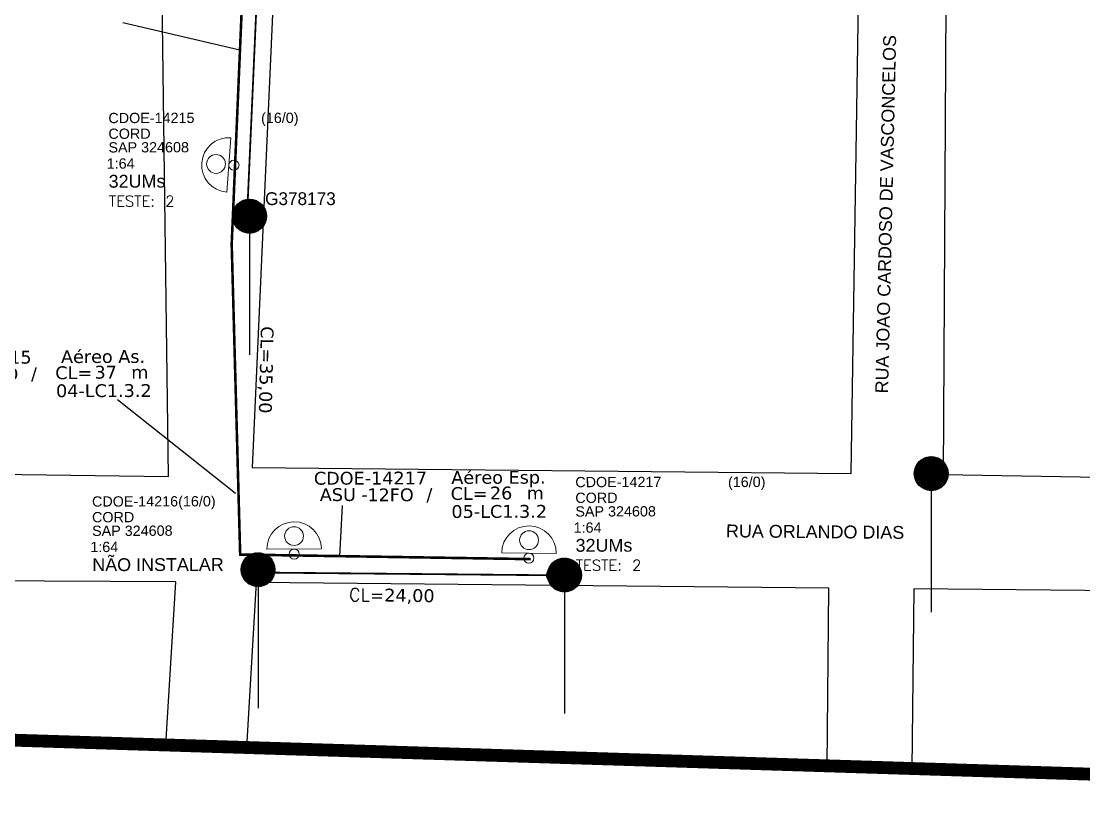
# Model space of a CAD drawing. Extents: x 31872 to 38560, y -10719 to -1519.
# Drawn here: x 33659 to 34487, y -4538 to -3937 of the extents above; entities that cross this region are included whole.
import ezdxf
from ezdxf.enums import TextEntityAlignment as Align

# ---------------------------------------------------------------- set-up
doc = ezdxf.new("R2010")
doc.units = ezdxf.units.DM
doc.header["$MEASUREMENT"] = 0
for name, color, linetype, lineweight in [("20.0-LEGENDA DOS CDO'S", 1, 'Continuous', 0), ('20.2-CDO_POSTE', 1, 'Continuous', 5), ('20.6-CORDOALHA_SUPORTE', 7, 'Continuous', 25)]:
    doc.layers.add(name, color=color, linetype=linetype, lineweight=lineweight)
for name, color, linetype in [('CAP a instalar', 1, 'Continuous'), ('celulas gpon', 7, 'Continuous'), ('label_cabos', 7, 'Continuous'), ('locais', 7, 'Continuous'), ('locais legendas', 7, 'Continuous'), ('QUADRA', 7, 'Continuous'), ('Segmento de Logradouro Texto', 238, 'Continuous')]:
    doc.layers.add(name, color=color, linetype=linetype)
doc.styles.add('ARIAL', font='arial.ttf')
doc.styles.add('DIGICADE', font='arial.ttf')
doc.styles.add('ROMANS', font='romans.shx')
doc.styles.add('siredit', font='verdana.ttf')
doc.linetypes.add('FENCELINE1', pattern='A,0.25,-0.1,[133,ltypeshp.shx,S=0.1,R=0,X=-0.1,Y=0],-0.1,1', length=1.45)
doc.dimstyles.new('CC', dxfattribs={"dimtxt": 1, "dimasz": 2, "dimexe": 0.18, "dimexo": 0.0625, "dimgap": 0.09, "dimtad": 0, "dimdec": 0, "dimrnd": 1, "dimzin": 0, "dimdsep": 46, "dimtxsty": 'siredit', "dimblk": 'NONE', "dimcen": 0, "dimse1": 1, "dimse2": 1, "dimsd1": 1, "dimsd2": 1, "dimclrt": 7, "dimadec": 0, "dimazin": 0, "dimtfac": 1, "dimtdec": 0, "dimtofl": 0, "dimtmove": 0, "dimatfit": 3, "dimfxl": 0, "dimtolj": 1, "dimtzin": 0, "dimarcsym": 0})

# ---------------------------------------------------------------- blocks, each defined once
blk = doc.blocks.new('*X22')
at = {"color": 0}
for p, q in [((-0.679997, 0.416018), (-0.018018, 1.077997)), ((-0.679809, 0.433884), (-0.035884, 1.077809)), ((-0.679715, 0.398622), (-0.000622, 1.077715)), ((-0.67911, 0.452261), (-0.054261, 1.07711)), ((-0.678999, 0.381661), (0.016339, 1.076999)), ((-0.677877, 0.365105), (0.032895, 1.075877)), ((-0.677853, 0.471196), (-0.073196, 1.075853)), ((-0.676376, 0.348929), (0.049071, 1.074376)), ((-0.675978, 0.490748), (-0.092748, 1.073978)), ((-0.674518, 0.333109), (0.064891, 1.072518)), ((-0.673417, 0.510987), (-0.112987, 1.071417)), ((-0.672323, 0.317627), (0.080373, 1.070323)), ((-0.67008, 0.532002), (-0.134002, 1.06808)), ((-0.669809, 0.302463), (0.095537, 1.067809)), ((-0.666991, 0.287604), (0.110396, 1.064991)), ((-0.665856, 0.553903), (-0.155903, 1.063856)), ((-0.663883, 0.273034), (0.124966, 1.061883)), ((-0.660603, 0.576834), (-0.178834, 1.058603)), ((-0.660497, 0.258742), (0.139258, 1.058497)), ((-0.656846, 0.244715), (0.153285, 1.054846)), ((-0.654125, 0.600989), (-0.202989, 1.052125)), ((-0.652938, 0.230945), (0.167055, 1.050938)), ((-0.648783, 0.217422), (0.180578, 1.046783)), ((-0.646156, 0.626637), (-0.228637, 1.044156)), ((-0.64439, 0.204138), (0.193862, 1.04239)), ((-0.639766, 0.191085), (0.206915, 1.037766)), ((-0.636298, 0.654172), (-0.256172, 1.034298)), ((-0.634917, 0.178256), (0.219744, 1.032917)), ((-0.62985, 0.165645), (0.232355, 1.02785)), ((-0.624571, 0.153247), (0.244753, 1.022571)), ((-0.623925, 0.684222), (-0.286222, 1.021925)), ((-0.619084, 0.141056), (0.256944, 1.017084)), ((-0.613395, 0.129067), (0.268933, 1.011395)), ((-0.607932, 0.717893), (-0.319893, 1.005932)), ((-0.607508, 0.117277), (0.280723, 1.005508)), ((-0.601426, 0.10568), (0.29232, 0.999426)), ((-0.595154, 0.094275), (0.303725, 0.993154)), ((-0.588694, 0.083057), (0.314943, 0.986694)), ((-0.58596, 0.757543), (-0.359543, 0.98396)), ((-0.58205, 0.072024), (0.325976, 0.98005)), ((-0.575224, 0.061172), (0.336828, 0.973224)), ((-0.568219, 0.0505), (0.3475, 0.966219)), ((-0.561036, 0.040005), (0.357995, 0.959036)), ((-0.553678, 0.029685), (0.368315, 0.951678)), ((-0.550397, 0.810783), (-0.412783, 0.948397)), ((-0.546146, 0.01954), (0.37846, 0.944146)), ((-0.538442, 0.009566), (0.388434, 0.936442)), ((-0.530567, -0.000236), (0.398236, 0.928567)), ((-0.522522, -0.009869), (0.407869, 0.920522)), ((-0.514308, -0.019333), (0.417333, 0.912308)), ((-0.505925, -0.028628), (0.426628, 0.903925)), ((-0.497375, -0.037756), (0.435756, 0.895375)), ((-0.488657, -0.046715), (0.444715, 0.886657)), ((-0.479772, -0.055508), (0.453508, 0.877772)), ((-0.470719, -0.064133), (0.462133, 0.868719)), ((-0.461499, -0.07259), (0.47059, 0.859499)), ((-0.45211, -0.080879), (0.478879, 0.85011)), ((-0.442553, -0.089), (0.487, 0.840553)), ((-0.432826, -0.096951), (0.494951, 0.830826)), ((-0.422929, -0.104731), (0.502731, 0.820929)), ((-0.41286, -0.11234), (0.51034, 0.81086)), ((-0.402619, -0.119776), (0.517776, 0.800619)), ((-0.392202, -0.127037), (0.525037, 0.790202)), ((-0.381609, -0.134122), (0.532122, 0.779609)), ((-0.370838, -0.141028), (0.539028, 0.768838)), ((-0.359886, -0.147754), (0.545754, 0.757886)), ((-0.348751, -0.154296), (0.552296, 0.746751)), ((-0.337429, -0.160652), (0.558652, 0.735429)), ((-0.325919, -0.16682), (0.56482, 0.723919)), ((-0.314215, -0.172794), (0.570794, 0.712215)), ((-0.302316, -0.178572), (0.576572, 0.700316)), ((-0.290215, -0.184149), (0.582149, 0.688215)), ((-0.27791, -0.189522), (0.587522, 0.67591)), ((-0.265395, -0.194684), (0.592684, 0.663395)), ((-0.252664, -0.199631), (0.597631, 0.650664)), ((-0.239711, -0.204356), (0.602356, 0.637711)), ((-0.226531, -0.208853), (0.606853, 0.624531)), ((-0.213115, -0.213115), (0.611115, 0.611115)), ((-0.199456, -0.217134), (0.615134, 0.597456)), ((-0.185546, -0.220901), (0.618901, 0.583546)), ((-0.171373, -0.224406), (0.622406, 0.569373)), ((-0.156929, -0.22764), (0.62564, 0.554929)), ((-0.1422, -0.230589), (0.628589, 0.5402)), ((-0.127174, -0.23324), (0.63124, 0.525174)), ((-0.111836, -0.23558), (0.63358, 0.509836)), ((-0.096169, -0.23759), (0.63559, 0.494169)), ((-0.080154, -0.239253), (0.637253, 0.478154)), ((-0.06377, -0.240547), (0.638547, 0.46177)), ((-0.046993, -0.241448), (0.639448, 0.444993)), ((-0.029795, -0.241927), (0.639927, 0.427795)), ((-0.012144, -0.241953), (0.639953, 0.410144)), ((0.006, -0.241488), (0.639488, 0.392)), ((0.024679, -0.240486), (0.638486, 0.373321)), ((0.043948, -0.238895), (0.636895, 0.354052)), ((0.063871, -0.236649), (0.634649, 0.334129)), ((0.084528, -0.23367), (0.63167, 0.313472)), ((0.106018, -0.229858), (0.627858, 0.291982)), ((0.12847, -0.225084), (0.623084, 0.26953)), ((0.152051, -0.21918), (0.61718, 0.245949)), ((0.176993, -0.211916), (0.609916, 0.221007)), ((0.203627, -0.20296), (0.60096, 0.194373)), ((0.232456, -0.191808), (0.589808, 0.165544)), ((0.264325, -0.177617), (0.575617, 0.133675)), ((0.300865, -0.158754), (0.556754, 0.097135)), ((0.346227, -0.13107), (0.52907, 0.051773)), ((0.43272, -0.062254), (0.460254, -0.03472))]:
    blk.add_line(p, q, dxfattribs=at)
blk = doc.blocks.new('POLE_POLE')
at = {"color": 0}
blk.add_line((-0.0000002, -0.00000239), (-0.0000002, -0.00004983), dxfattribs=at)
blk.add_circle((-0.0000002, 0.00000418), 0.0000066, dxfattribs=at)
at = {"color": 0, "xscale": 1e-05, "yscale": 1e-05, "zscale": 1e-05}
blk.add_blockref('*X22', (0, 0), dxfattribs=at)
blk = doc.blocks.new('*U33')
at = {"color": 0}
blk.add_line((2.145, -0.582), (-2.104, -0.684), dxfattribs=at)
for centre, radius in [((-0.004, 0.376), 0.733), ((0.03, -1.026), 0.393)]:
    blk.add_circle(centre, radius, dxfattribs=at)
blk.add_arc((0.02, -0.633), 2.125, 1.37817, 181.37817, dxfattribs=at)
blk = doc.blocks.new('CDOE_CT_POSTE')
at = {"layer": "20.0-LEGENDA DOS CDO'S", "color": 0, "style": 'ARIAL'}
for tag, p in [('CDO_N', (0.12, 5.248)), ('CORDOALHA', (0.122, 4.023)), ('SAP', (0.124, 2.961)), ('1:XX', (0.139, 1.231)), ('UMS', (0.141, 0.217))]:
    blk.add_attdef(tag, p, '', height=0.68, rotation=0.11799, dxfattribs=at)
blk.add_attdef('FIBRAS_UTILIZADAS', text='', height=0.68, rotation=0.11799, dxfattribs=at).set_placement((7.829, 5.263), align=Align.CENTER)
blk = doc.blocks.new('Teste  FTTH')
at = {"color": 0, "lineweight": 0, "style": 'ROMANS'}
for tag, p in [('TESTE', (-2.302, -0.29)), ('QTDE', (0.212, -0.29))]:
    blk.add_attdef(tag, p, '', height=0.48, dxfattribs=at)
for tag, p, flags in [('FID', (-2.227, -1.253), 1), ('FATOR', (-2.227, -2.028), 3), ('ID_ATIVIDADE', (-2.227, -2.716), 3)]:
    blk.add_attdef(tag, p, '', height=0.48, dxfattribs=dict(at, flags=flags))
blk = doc.blocks.new('*U99')
at = {"layer": '20.6-CORDOALHA_SUPORTE', "const_width": 0.139}
for points in [[(-20.841, -0.377, 1.175511), (-20.831, 0.471)], [(9.435, 0.466, 1.231752), (9.435, -0.38)]]:
    blk.add_lwpolyline(points, format="xyb", dxfattribs=at)
blk.add_lwpolyline([(-20.299, 0.041), (8.914, 0.043)], dxfattribs=at)
at = {"layer": '20.6-CORDOALHA_SUPORTE', "color": 0, "lineweight": 0, "style": 'ROMANS'}
blk.add_attdef('LANCE', text='', height=1, dxfattribs=at).set_placement((-0.538, -2.215), align=Align.RIGHT)
at = {"layer": '20.6-CORDOALHA_SUPORTE', "color": 0, "style": 'siredit'}
blk.add_attdef('QTDE', (-0.538, -2.215), '', height=1, rotation=359.69001, dxfattribs=at)
at = {"layer": '20.6-CORDOALHA_SUPORTE', "color": 0, "lineweight": 0, "style": 'ROMANS'}
for tag, p, flags in [('FATOR', (-5.196, -4.442), 3), ('ID_ATIVIDADE', (-5.201, -6.669), 3), ('FID', (-5.201, -8.896), 1)]:
    blk.add_attdef(tag, p, '', height=1, dxfattribs=dict(at, flags=flags))
blk = doc.blocks.new('*U100')
at = {"layer": '20.6-CORDOALHA_SUPORTE', "const_width": 0.139}
for points in [[(-20.841, -0.377, 1.175511), (-20.831, 0.471)], [(1.459, 0.467, 1.231752), (1.459, -0.379)]]:
    blk.add_lwpolyline(points, format="xyb", dxfattribs=at)
blk.add_lwpolyline([(-20.299, 0.041), (0.938, 0.044)], dxfattribs=at)
at = {"layer": '20.6-CORDOALHA_SUPORTE', "color": 0, "lineweight": 0, "style": 'ROMANS'}
blk.add_attdef('LANCE', text='', height=1, dxfattribs=at).set_placement((-0.538, -2.215), align=Align.RIGHT)
at = {"layer": '20.6-CORDOALHA_SUPORTE', "color": 0, "style": 'siredit'}
blk.add_attdef('QTDE', (-0.538, -2.215), '', height=1, rotation=359.69001, dxfattribs=at)
at = {"layer": '20.6-CORDOALHA_SUPORTE', "color": 0, "lineweight": 0, "style": 'ROMANS'}
for tag, p, flags in [('FATOR', (-5.196, -4.442), 3), ('ID_ATIVIDADE', (-5.201, -6.669), 3), ('FID', (-5.201, -8.896), 1)]:
    blk.add_attdef(tag, p, '', height=1, dxfattribs=dict(at, flags=flags))
blk = doc.blocks.new('_None')
blk = doc.blocks.new('Inst CB AS CFOA-SM-ASU-120-S-12')
at = {"layer": 'label_cabos', "color": 0, "style": 'siredit'}
for tag, flags, p in [('ID_ATIVIDADE', 3, (1.314, 2.672)), ('FATOR', 1, (11.56, 2.551))]:
    blk.add_attdef(tag, text='', height=1, rotation=359.69001, dxfattribs=dict(at, flags=flags)).set_placement(p, align=Align.MIDDLE_CENTER)
for tag, p in [('DESTINO_CABO', (3.131, 1.262)), ('TIPO_CABO', (13.108, 1.245)), ('TIPO_CABO', (1.262, -0.005)), ('CABO', (4.686, -0.052)), ('/', (7.714, -0.052)), ('LANCE', (10.809, 0.002)), ('UND', (15.964, 0.002)), ('FID', (13.148, -1.414))]:
    blk.add_attdef(tag, text='', height=1, rotation=359.69001, dxfattribs=at).set_placement(p, align=Align.MIDDLE_CENTER)
blk.add_attdef('QTDE', (12.429, -0.475), '', height=1, rotation=359.69001, dxfattribs=at)
blk = doc.blocks.new('Inst CB ESP CFOA-SM-ASU-120-S-12')
at = {"layer": 'label_cabos', "color": 0, "style": 'siredit'}
for tag, flags, p in [('ID_ATIVIDADE', 3, (1.314, 2.672)), ('FATOR', 1, (11.56, 2.551))]:
    blk.add_attdef(tag, text='', height=1, rotation=359.69001, dxfattribs=dict(at, flags=flags)).set_placement(p, align=Align.MIDDLE_CENTER)
for tag, p in [('DESTINO_CABO', (3.131, 1.262)), ('TIPO_CABO', (13.108, 1.245)), ('TIPO_CABO', (1.262, -0.005)), ('CABO', (4.686, -0.052)), ('/', (7.714, -0.052)), ('LANCE', (10.809, 0.002)), ('UND', (15.964, 0.002)), ('FID', (13.148, -1.414))]:
    blk.add_attdef(tag, text='', height=1, rotation=359.69001, dxfattribs=at).set_placement(p, align=Align.MIDDLE_CENTER)
blk.add_attdef('QTDE', (12.429, -0.475), '', height=1, rotation=359.69001, dxfattribs=at)
blk = doc.blocks.new('Inst CDOE-16 CAIXA DIST OPT CDOE 48F_16D C_SPL_2_1_8')
at = {"layer": "20.0-LEGENDA DOS CDO'S", "color": 0}
for tag, p, style, flags in [('ID_ATIVIDADE', (0.12, 6.472), 'ARIAL', 3), ('FATOR', (7.921, 6.472), 'ARIAL', 1), ('QTDE', (0.097, -1.17), 'DIGICADE', 3)]:
    blk.add_attdef(tag, p, '', height=0.8, rotation=0.11799, dxfattribs=dict(at, style=style, flags=flags))
at = {"layer": "20.0-LEGENDA DOS CDO'S", "color": 0, "style": 'ARIAL'}
for tag, p, height in [('FID', (0.12, 5.248), 0.8), ('CORDOALHA', (0.122, 4.023), 0.8), ('SAP', (0.124, 2.961), 0.8), ('1:XX', (-0.012, 1.7), 0.8), ('UMS', (0.141, 0.217), 1)]:
    blk.add_attdef(tag, p, '', height=height, rotation=0.11799, dxfattribs=at)
blk.add_attdef('FIBRAS_UTILIZADAS', text='', height=0.8, rotation=0.11799, dxfattribs=at).set_placement((13.479, 5.263), align=Align.CENTER)

msp = doc.modelspace()

# ---------------------------------------------------------------- linework, layer by layer
at = {"layer": 'CAP a instalar', "linetype": 'FENCELINE1', "ltscale": 5, "const_width": 2}
msp.add_lwpolyline([(34400.28, -3281.17), (34325.39, -3279.03), (33688.01, -3217.81), (33829.53, -3467.93), (33833.31, -3689.29), (33837.17, -3778.04), (33822.97, -4110.83), (33829.58, -4352.83), (34056, -4356.39)], dxfattribs=at)
at = {"layer": 'celulas gpon', "color": 116, "linetype": 'Continuous', "lineweight": 200, "const_width": 10}
msp.add_lwpolyline([(33471.52, -4491.78), (34534.25, -4525.33), (35208.06, -4532.68), (35216.54, -3877.33), (35346.8, -3334.08), (34864.69, -3171.58), (34687.31, -3109.89), (34583.88, -3064.62), (34503.07, -3033.11), (34409.45, -3154.79), (33963.28, -3121.62), (33587.77, -3072.67)], dxfattribs=at)
at = {"layer": 'QUADRA', "ltscale": 5e-05}
for p, q in [((33773.62, -4292), (33760.38, -3285.68)), ((33474.61, -4288.06), (33773.62, -4292))]:
    msp.add_line(p, q, dxfattribs=at)
for points in [[(33843.71, -3281.92), (33862.75, -3751.91), (33838.98, -4284.88), (34305.87, -4289.55), (34320.73, -3320.36), (33843.71, -3281.92)], [(34382.83, -3327.42), (34377.42, -4290.39), (34636.73, -4294.85), (34712.49, -4073.64), (34669.59, -3352.53), (34382.83, -3327.42)], [(33779.34, -4374.07), (33471.89, -4372.5)], [(33771.67, -4501.25), (33779.34, -4374.07)], [(33842.05, -4374.67), (33834.45, -4503.24)], [(34286.92, -4517.52), (34288.25, -4378.9), (33842.05, -4374.67)], [(34354.47, -4379.53), (34353.13, -4519.61)], [(34619.55, -4526.26), (34620.93, -4382.06), (34354.47, -4379.53)]]:
    msp.add_lwpolyline(points, dxfattribs=at)

# ---------------------------------------------------------------- block references
at = {"layer": "20.0-LEGENDA DOS CDO'S", "lineweight": 0, "xscale": 10, "yscale": 10, "zscale": 10}
for p, values in [((33725.68, -4069.01), {'FID': 'CDOE-14215', 'CORDOALHA': 'CORD', 'SAP': 'SAP 324608', '1:XX': '1:64', 'UMS': '32UMs', 'FIBRAS_UTILIZADAS': '(16/0)'}), ((34089.56, -4352.82), {'FID': 'CDOE-14217', 'CORDOALHA': 'CORD', 'SAP': 'SAP 324608', '1:XX': '1:64', 'UMS': '32UMs', 'FIBRAS_UTILIZADAS': '(16/0)'})]:
    msp.add_blockref('Inst CDOE-16 CAIXA DIST OPT CDOE 48F_16D C_SPL_2_1_8', p, dxfattribs=at).add_auto_attribs(values)
at = {"layer": "20.0-LEGENDA DOS CDO'S", "lineweight": 0, "rotation": 0.004078562105398152}
for p, xscale, yscale, zscale in [((33767.46, -4076.47), 17.50499999999994, 17.50499999999994, 17.50499999999994), ((34131.34, -4360.29), 17.50499999999995, 17.50499999999995, 17.50499999999995)]:
    msp.add_blockref('Teste  FTTH', p, dxfattribs=dict(at, xscale=xscale, yscale=yscale, zscale=zscale)).add_auto_attribs({'TESTE': 'TESTE:', 'QTDE': '2'})
at = {"layer": "20.0-LEGENDA DOS CDO'S", "color": 8}
ref = msp.add_blockref('CDOE_CT_POSTE', (33712.91, -4367.92), dxfattribs=dict(at, xscale=10, yscale=10, zscale=10))
ref.add_attrib('CDO_N', 'CDOE-14216', (33714.11, -4315.44), dxfattribs={"color": 0, "height": 8, "rotation": 0.11799, "style": 'ARIAL'})
ref.add_attrib('CORDOALHA', 'CORD', (33714.13, -4327.69), dxfattribs={"color": 0, "height": 8, "rotation": 0.11799, "style": 'ARIAL'})
ref.add_attrib('SAP', 'SAP 324608', (33714.16, -4338.31), dxfattribs={"color": 0, "height": 8, "rotation": 0.11799, "style": 'ARIAL'})
ref.add_attrib('1:XX', '1:64', (33712.79, -4350.92), dxfattribs={"color": 0, "height": 8, "rotation": 0.11799, "style": 'ARIAL'})
ref.add_attrib('UMS', 'NÃO INSTALAR', (33714.32, -4365.75), dxfattribs={"color": 0, "height": 10, "rotation": 0.11799, "style": 'ARIAL'})
ref.add_attrib('FIBRAS_UTILIZADAS', '   (16/0)', dxfattribs={"color": 0, "height": 8, "rotation": 0.11799, "style": 'ARIAL'}).set_placement((33791.2, -4315.29), align=Align.CENTER)
at = {"layer": '20.2-CDO_POSTE', "color": 10, "xscale": 10, "yscale": 10, "zscale": 10}
for p, rotation in [((33814.49, -4048.67), 84.5438956667304), ((34054.63, -4345.4), 358.1023431554702)]:
    msp.add_blockref('*U33', p, dxfattribs=dict(at, rotation=rotation))
at = {"layer": '20.2-CDO_POSTE', "color": 8, "xscale": 10, "yscale": 10, "zscale": 10, "rotation": 359.0858023479136}
msp.add_blockref('*U33', (33871.51, -4342.19), dxfattribs=at)
at = {"layer": '20.6-CORDOALHA_SUPORTE', "color": 0, "lineweight": 0, "xscale": 10, "yscale": 10, "zscale": 10, "rotation": 87.44350778241807}
msp.add_blockref('*U99', (33844.99, -3873.4), dxfattribs=at).add_auto_attribs({'QTDE': '19,00', 'LANCE': 'CL='})
at = {"layer": '20.6-CORDOALHA_SUPORTE', "color": 0, "lineweight": 0}
ref = msp.add_blockref('*U100', (34059.19, -4369.29), dxfattribs=dict(at, xscale=10, yscale=10, zscale=10, rotation=359.4539286317984))
ref.add_attrib('QTDE', '24,00', (33941.78, -4389.38), dxfattribs={"color": 0, "height": 10, "rotation": 359.14394, "style": 'siredit'})
ref.add_attrib('LANCE', 'CL=', dxfattribs={"color": 0, "lineweight": 0, "height": 10, "rotation": 359.45393, "style": 'ROMANS'}).set_placement((33941.78, -4389.38), align=Align.RIGHT)
at = {"layer": 'label_cabos'}
ref = msp.add_blockref('Inst CB AS CFOA-SM-ASU-120-S-12', (33591.73, -4211.96), dxfattribs=dict(at, xscale=10, yscale=10, zscale=10, rotation=0.4634636605450989))
ref.add_attrib('DESTINO_CABO', 'CDOE-14215', dxfattribs={"color": 0, "height": 10, "rotation": 0.15347, "style": 'siredit'}).set_placement((33622.94, -4199.08), align=Align.MIDDLE_CENTER)
ref.add_attrib('TIPO_CABO', 'Aéreo As.', dxfattribs={"color": 0, "height": 10, "rotation": 0.15347, "style": 'siredit'}).set_placement((33722.71, -4198.45), align=Align.MIDDLE_CENTER)
ref.add_attrib('CABO', '12FO', dxfattribs={"color": 0, "height": 10, "rotation": 0.15347, "style": 'siredit'}).set_placement((33638.59, -4212.1), align=Align.MIDDLE_CENTER)
ref.add_attrib('/', '/', dxfattribs={"color": 0, "height": 10, "rotation": 0.15347, "style": 'siredit'}).set_placement((33668.87, -4211.85), align=Align.MIDDLE_CENTER)
ref.add_attrib('TIPO_CABO', 'ASU - ', dxfattribs={"color": 0, "height": 10, "rotation": 0.15347, "style": 'siredit'}).set_placement((33604.35, -4211.9), align=Align.MIDDLE_CENTER)
ref.add_attrib('FID', '04-LC1.3.2', dxfattribs={"color": 0, "height": 10, "rotation": 0.15347, "style": 'siredit'}).set_placement((33723.32, -4225.04), align=Align.MIDDLE_CENTER)
ref.add_attrib('LANCE', 'CL=', dxfattribs={"color": 0, "height": 10, "rotation": 0.15347, "style": 'siredit'}).set_placement((33699.82, -4211.07), align=Align.MIDDLE_CENTER)
ref.add_attrib('QTDE', '37', (33716.05, -4215.7), dxfattribs={"color": 0, "height": 10, "rotation": 0.15347, "style": 'siredit'})
ref.add_attrib('UND', 'm', dxfattribs={"color": 0, "height": 10, "rotation": 0.15347, "style": 'siredit'}).set_placement((33751.36, -4210.65), align=Align.MIDDLE_CENTER)
ref = msp.add_blockref('Inst CB ESP CFOA-SM-ASU-120-S-12', (33899.89, -4306.12), dxfattribs=dict(at, xscale=10, yscale=10, zscale=10, rotation=0.4634636605450986))
ref.add_attrib('DESTINO_CABO', 'CDOE-14217', dxfattribs={"color": 0, "height": 10, "rotation": 0.15347, "style": 'siredit'}).set_placement((33931.1, -4293.25), align=Align.MIDDLE_CENTER)
ref.add_attrib('TIPO_CABO', 'Aéreo Esp.', dxfattribs={"color": 0, "height": 10, "rotation": 0.15347, "style": 'siredit'}).set_placement((34030.87, -4292.62), align=Align.MIDDLE_CENTER)
ref.add_attrib('CABO', '12FO', dxfattribs={"color": 0, "height": 10, "rotation": 0.15347, "style": 'siredit'}).set_placement((33946.75, -4306.26), align=Align.MIDDLE_CENTER)
ref.add_attrib('/', '/', dxfattribs={"color": 0, "height": 10, "rotation": 0.15347, "style": 'siredit'}).set_placement((33977.04, -4306.02), align=Align.MIDDLE_CENTER)
ref.add_attrib('TIPO_CABO', 'ASU - ', dxfattribs={"color": 0, "height": 10, "rotation": 0.15347, "style": 'siredit'}).set_placement((33912.52, -4306.07), align=Align.MIDDLE_CENTER)
ref.add_attrib('FID', '05-LC1.3.2', dxfattribs={"color": 0, "height": 10, "rotation": 0.15347, "style": 'siredit'}).set_placement((34031.48, -4319.2), align=Align.MIDDLE_CENTER)
ref.add_attrib('LANCE', 'CL=', dxfattribs={"color": 0, "height": 10, "rotation": 0.15347, "style": 'siredit'}).set_placement((34007.98, -4305.23), align=Align.MIDDLE_CENTER)
ref.add_attrib('QTDE', '26', (34024.22, -4309.87), dxfattribs={"color": 0, "height": 10, "rotation": 0.15347, "style": 'siredit'})
ref.add_attrib('UND', 'm', dxfattribs={"color": 0, "height": 10, "rotation": 0.15347, "style": 'siredit'}).set_placement((34059.53, -4304.82), align=Align.MIDDLE_CENTER)
at = {"layer": 'locais', "color": 10, "xscale": 2000000, "yscale": 2000000, "zscale": 2000000}
for p in [(33837.2, -4097.45), (34368.57, -4298.07), (33843.91, -4372.94), (34082.67, -4377.1)]:
    msp.add_blockref('POLE_POLE', p, dxfattribs=at)

# ---------------------------------------------------------------- texts
at = {"layer": 'celulas gpon', "style": 'siredit'}
msp.add_text('CL=35,00', height=10, rotation=268.68741, dxfattribs=at).set_placement((33845.73, -4174.75))
at = {"layer": 'locais legendas', "color": 10}
msp.add_text('G378173', height=10, dxfattribs=at).set_placement((33849.01, -4080.4))
at = {"layer": 'Segmento de Logradouro Texto', "color": 7, "linetype": 'Continuous', "char_height": 10, "attachment_point": 1, "style": 'DIGICADE'}
for s, insert, width, rotation in [('\\fArial|b0|i0|c0|p34;\\W1.0000000000;\\T1.0000000000;\\o\\lRUA JOAO CARDOSO DE VASCONCELOS', (34324.52, -4227.05), 282.2374, 88.70212), ('\\fArial|b0|i0|c0|p34;\\W1.0000000000;\\T1.0000000000;\\o\\lRUA ORLANDO DIAS', (34208.24, -4329.36), 141.7326, 359.49031)]:
    msp.add_mtext(s, dxfattribs=dict(at, insert=insert, width=width, rotation=rotation))

# ---------------------------------------------------------------- leaders
at = {"layer": 'label_cabos'}
for points in [[(33829.42, -3959.59), (33738.24, -3938.37)], [(33825.84, -4305.35), (33733.92, -4232.34)], [(33907.32, -4354.05), (33909.28, -4314.51)]]:
    msp.add_leader(points, dimstyle='CC', override={"dimgap": 0.09, "dimtad": 0}, dxfattribs=at)

doc.saveas('drawing.dxf')
